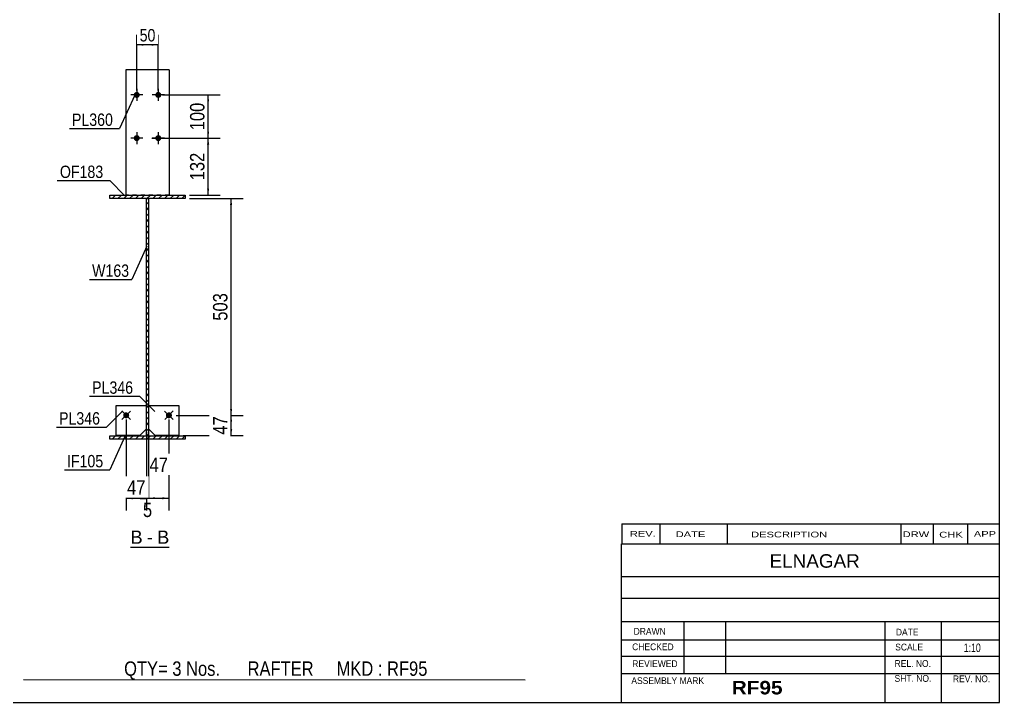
# Model space of a CAD drawing. Header units: millimetres. Extents: x -26 to 377, y -201 to 76.
# Drawn here: x 149.9 to 377, y -201.3 to -43 of the extents above; entities that cross this region are included whole.
import ezdxf

# ---------------------------------------------------------------- set-up
doc = ezdxf.new("R2010")
doc.units = ezdxf.units.MM
doc.linetypes.add('DXK_LINE_DOT1', pattern=[1.8814, 0.9407, -0.9407])
doc.styles.add('Arial', font='ARIAL.TTF', dxfattribs={"height": 0.2})
doc.styles.add('Arial Bold', font='ARIALBD.TTF', dxfattribs={"height": 0.2})
doc.styles.add('Arial Narrow', font='ARIALN.TTF', dxfattribs={"height": 0.2})

# ---------------------------------------------------------------- blocks, each defined once
blk = doc.blocks.new('Unknown-623588158-1210')
at = {"color": 5, "linetype": 'Continuous'}
for p, q in [((376.96, -201.26), (376.96, 75.74)), ((-23.04, -201.26), (376.96, -201.26))]:
    blk.add_line(p, q, dxfattribs=at)
blk = doc.blocks.new('Unknown-623588158-15 - 1229')
at = {"color": 7, "linetype": 'Continuous'}
blk.add_line((175.57, -165.24), (184.6, -165.24), dxfattribs=at)
at = {"color": 0, "linetype": 'Continuous'}
blk.add_wipeout([(178.41, -164.49), (178.41, -161.29), (175.57, -161.29), (175.57, -164.49)], dxfattribs=at)
at = {"color": 96, "linetype": 'Continuous', "style": 'Arial'}
blk.add_text('B', height=3.06, dxfattribs=at).set_placement((175.57, -164.49))
at = {"color": 0, "linetype": 'Continuous'}
blk.add_wipeout([(180.79, -164.49), (180.79, -161.29), (179.37, -161.29), (179.37, -164.49)], dxfattribs=at)
at = {"color": 96, "linetype": 'Continuous', "style": 'Arial'}
blk.add_text('-', height=3.06, dxfattribs=at).set_placement((179.37, -164.49))
at = {"color": 0, "linetype": 'Continuous'}
blk.add_wipeout([(184.6, -164.49), (184.6, -161.29), (181.75, -161.29), (181.75, -164.49)], dxfattribs=at)
at = {"color": 96, "linetype": 'Continuous', "style": 'Arial'}
blk.add_text('B', height=3.06, dxfattribs=at).set_placement((181.75, -164.49))
blk = doc.blocks.new('Part-623588158-1259 - 1229')
at = {"linetype": 'Continuous'}
h = blk.add_hatch(dxfattribs=at)
h.set_pattern_fill('', scale=0.3, style=0, pattern_type=0)
h.set_pattern_definition([(45, (179.3036, -84.446), (-0.67352, 0.67352), [])])
h.paths.add_polyline_path([(179.8, -84.45), (179.3, -84.45), (179.3, -139.45), (179.8, -139.45)])
at = {"color": 2, "linetype": 'Continuous'}
for p, q in [((179.3, -84.45), (179.8, -84.45)), ((179.3, -139.45), (179.3, -84.45)), ((179.8, -84.45), (179.8, -139.45)), ((179.8, -139.45), (179.3, -139.45))]:
    blk.add_line(p, q, dxfattribs=at)
blk = doc.blocks.new('Part-623588158-1325 - 1229')
at = {"color": 2, "linetype": 'Continuous'}
for p, q in [((179.83, -137.92), (179.83, -132.42)), ((179.83, -132.42), (186.83, -132.42)), ((186.83, -132.42), (186.83, -139.42)), ((181.33, -139.42), (179.83, -137.92)), ((186.83, -139.42), (181.33, -139.42))]:
    blk.add_line(p, q, dxfattribs=at)
at = {"color": 7, "linetype": 'DXK_LINE_DOT1'}
for p, q in [((179.83, -132.42), (186.83, -132.42)), ((181.33, -139.42), (186.83, -139.42))]:
    blk.add_line(p, q, dxfattribs=at)
blk = doc.blocks.new('Part-623588158-1298 - 1229')
at = {"color": 2, "linetype": 'Continuous'}
for p, q in [((184.55, -54.65), (174.55, -54.65)), ((174.55, -54.65), (174.55, -83.65)), ((184.55, -54.65), (184.55, -83.65))]:
    blk.add_line(p, q, dxfattribs=at)
at = {"color": 7, "linetype": 'DXK_LINE_DOT1'}
blk.add_line((184.55, -83.65), (174.55, -83.65), dxfattribs=at)
blk = doc.blocks.new('Part-623588158-1320 - 1229')
at = {"color": 2, "linetype": 'Continuous'}
for p, q in [((172.27, -139.42), (172.27, -132.42)), ((172.27, -132.42), (179.27, -132.42)), ((179.27, -132.42), (179.27, -137.92)), ((179.27, -137.92), (177.77, -139.42)), ((177.77, -139.42), (172.27, -139.42))]:
    blk.add_line(p, q, dxfattribs=at)
at = {"color": 7, "linetype": 'DXK_LINE_DOT1'}
for p, q in [((172.27, -132.42), (179.27, -132.42)), ((177.77, -139.42), (172.27, -139.42))]:
    blk.add_line(p, q, dxfattribs=at)
blk = doc.blocks.new('Bolt-623588158-1326 - 1229')
at = {"linetype": 'Continuous'}
for points in [[(177.75, -60.45, -1), (176.35, -60.45, -1)], [(182.75, -60.45, -1), (181.35, -60.45, -1)], [(177.75, -70.45, -1), (176.35, -70.45, -1)], [(182.75, -70.45, -1), (181.35, -70.45, -1)]]:
    blk.add_hatch(color=3, dxfattribs=at).paths.add_polyline_path(points)
at = {"color": 3, "linetype": 'Continuous'}
for p, q in [((178.45, -60.45), (175.65, -60.45)), ((177.05, -59.05), (177.05, -61.85)), ((183.45, -60.45), (180.65, -60.45)), ((182.05, -59.05), (182.05, -61.85)), ((177.05, -69.05), (177.05, -71.85)), ((182.05, -69.05), (182.05, -71.85)), ((178.45, -70.45), (175.65, -70.45)), ((183.45, -70.45), (180.65, -70.45))]:
    blk.add_line(p, q, dxfattribs=at)
blk = doc.blocks.new('Bolt-623588158-1327 - 1229')
at = {"linetype": 'Continuous'}
blk.add_hatch(color=3, dxfattribs=at).paths.add_polyline_path([(175.11, -134.23, -1), (174.1, -135.2, -1)])
at = {"color": 3, "linetype": 'Continuous'}
for p, q in [((175.61, -133.74), (173.6, -135.69)), ((173.63, -133.71), (175.58, -135.72))]:
    blk.add_line(p, q, dxfattribs=at)
blk = doc.blocks.new('Bolt-623588158-1328 - 1229')
at = {"linetype": 'Continuous'}
blk.add_hatch(color=3, dxfattribs=at).paths.add_polyline_path([(185.01, -135.2, -1), (184, -134.23, -1)])
at = {"color": 3, "linetype": 'Continuous'}
for p, q in [((185.51, -135.69), (183.5, -133.74)), ((185.48, -133.71), (183.53, -135.72))]:
    blk.add_line(p, q, dxfattribs=at)
blk = doc.blocks.new('Part-623588158-1370 - 1229')
at = {"linetype": 'Continuous'}
h = blk.add_hatch(dxfattribs=at)
h.set_pattern_fill('', scale=0.3, style=0, pattern_type=0)
h.set_pattern_definition([(45, (170.8036, -139.446), (-0.67352, 0.67352), [])])
h.paths.add_polyline_path([(188.3, -139.45), (170.8, -139.45), (170.8, -140.25), (188.3, -140.25)])
at = {"color": 2, "linetype": 'Continuous'}
for p, q in [((170.8, -139.45), (188.3, -139.45)), ((170.8, -140.25), (170.8, -139.45)), ((188.3, -140.25), (170.8, -140.25)), ((188.3, -139.45), (188.3, -140.25))]:
    blk.add_line(p, q, dxfattribs=at)
blk = doc.blocks.new('Part-623588158-1395 - 1229')
at = {"linetype": 'Continuous'}
h = blk.add_hatch(dxfattribs=at)
h.set_pattern_fill('', scale=0.3, style=0, pattern_type=0)
h.set_pattern_definition([(45, (170.8036, -83.646), (-0.67352, 0.67352), [])])
h.paths.add_polyline_path([(188.3, -83.65), (170.8, -83.65), (170.8, -84.45), (188.3, -84.45)])
at = {"color": 2, "linetype": 'Continuous'}
for p, q in [((170.8, -83.65), (188.3, -83.65)), ((170.8, -84.45), (170.8, -83.65)), ((188.3, -83.65), (188.3, -84.45)), ((188.3, -84.45), (170.8, -84.45))]:
    blk.add_line(p, q, dxfattribs=at)
blk = doc.blocks.new('StraightDimension-623588158-1456 - 1229')
at = {"linetype": 'Continuous'}
for points in [[(193.34, -61.95), (193.59, -60.45), (193.84, -61.95)], [(193.84, -68.95), (193.59, -70.45), (193.34, -68.95)]]:
    blk.add_hatch(color=4, dxfattribs=at).paths.add_polyline_path(points)
at = {"color": 4, "linetype": 'Continuous'}
for p, q in [((183.05, -60.45), (196.39, -60.45)), ((193.59, -70.45), (193.59, -60.45)), ((180.55, -70.45), (196.39, -70.45))]:
    blk.add_line(p, q, dxfattribs=at)
at = {"color": 0}
blk.add_wipeout([(193.44, -61.55), (188.54, -61.55), (188.54, -69.34), (193.44, -69.34)], dxfattribs=at)
at = {"color": 4, "style": 'Arial Narrow'}
blk.add_text('100', height=3.34, rotation=90.0002, dxfattribs=at).set_placement((192.74, -68.64))
blk = doc.blocks.new('StraightDimension-623588158-1420 - 1229')
at = {"linetype": 'Continuous'}
for points in [[(178.55, -49.04), (177.05, -48.79), (178.55, -48.54)], [(180.55, -48.54), (182.05, -48.79), (180.55, -49.04)]]:
    blk.add_hatch(color=7, dxfattribs=at).paths.add_polyline_path(points)
at = {"color": 7, "linetype": 'Continuous'}
for p, q in [((177.05, -59.45), (177.05, -46.54)), ((182.05, -59.45), (182.05, -46.54)), ((177.05, -48.79), (182.05, -48.79))]:
    blk.add_line(p, q, dxfattribs=at)
at = {"color": 0}
blk.add_wipeout([(181.98, -48.64), (181.98, -44.44), (177.13, -44.44), (177.13, -48.64)], dxfattribs=at)
at = {"color": 3, "style": 'Arial Narrow'}
blk.add_text('50', height=2.863, dxfattribs=at).set_placement((177.73, -48.04))
blk = doc.blocks.new('StraightDimension-623588158-1435 - 1229')
at = {"linetype": 'Continuous'}
for points in [[(198.67, -85.95), (198.92, -84.45), (199.17, -85.95)], [(199.17, -133.22), (198.92, -134.72), (198.67, -133.22)]]:
    blk.add_hatch(color=4, dxfattribs=at).paths.add_polyline_path(points)
at = {"color": 4, "linetype": 'Continuous'}
for p, q in [((189.3, -84.45), (201.72, -84.45)), ((198.92, -134.72), (198.92, -84.45)), ((186.2, -134.72), (201.72, -134.72))]:
    blk.add_line(p, q, dxfattribs=at)
at = {"color": 0}
blk.add_wipeout([(198.77, -105.68), (193.87, -105.68), (193.87, -113.48), (198.77, -113.48)], dxfattribs=at)
at = {"color": 4, "style": 'Arial Narrow'}
blk.add_text('503', height=3.34, rotation=90.0002, dxfattribs=at).set_placement((198.07, -112.78))
blk = doc.blocks.new('StraightDimension-623588158-1445 - 1229')
at = {"linetype": 'Continuous'}
for points in [[(198.67, -136.22), (198.92, -134.72), (199.17, -136.22)], [(199.17, -137.92), (198.92, -139.42), (198.67, -137.92)]]:
    blk.add_hatch(color=4, dxfattribs=at).paths.add_polyline_path(points)
at = {"color": 4, "linetype": 'Continuous'}
for p, q in [((186.2, -134.72), (201.72, -134.72)), ((198.92, -139.42), (198.92, -134.72)), ((187.83, -139.42), (201.72, -139.42))]:
    blk.add_line(p, q, dxfattribs=at)
at = {"color": 0}
blk.add_wipeout([(198.77, -134.23), (193.87, -134.23), (193.87, -139.9), (198.77, -139.9)], dxfattribs=at)
at = {"color": 4, "style": 'Arial Narrow'}
blk.add_text('47', height=3.34, rotation=90.0002, dxfattribs=at).set_placement((198.07, -139.2))
blk = doc.blocks.new('StraightDimension-623588158-1468 - 1229')
at = {"linetype": 'Continuous'}
for points in [[(193.34, -71.95), (193.59, -70.45), (193.84, -71.95)], [(193.84, -82.15), (193.59, -83.65), (193.34, -82.15)]]:
    blk.add_hatch(color=4, dxfattribs=at).paths.add_polyline_path(points)
at = {"color": 4, "linetype": 'Continuous'}
for p, q in [((180.55, -70.45), (196.39, -70.45)), ((193.59, -83.65), (193.59, -70.45)), ((189.3, -83.65), (196.39, -83.65))]:
    blk.add_line(p, q, dxfattribs=at)
at = {"color": 0}
blk.add_wipeout([(193.44, -73.15), (188.54, -73.15), (188.54, -80.94), (193.44, -80.94)], dxfattribs=at)
at = {"color": 4, "style": 'Arial Narrow'}
blk.add_text('132', height=3.34, rotation=90.0002, dxfattribs=at).set_placement((192.74, -80.24))
blk = doc.blocks.new('StraightDimension-623588158-7321 - 1229')
at = {"linetype": 'Continuous'}
for points in [[(181.3, -154.19), (179.8, -153.94), (181.3, -153.69)], [(183, -153.69), (184.5, -153.94), (183, -154.19)]]:
    blk.add_hatch(color=4, dxfattribs=at).paths.add_polyline_path(points)
at = {"color": 4, "linetype": 'Continuous'}
for p, q in [((184.5, -135.72), (184.5, -156.74)), ((179.8, -137.21), (179.8, -156.74)), ((179.8, -153.94), (184.5, -153.94))]:
    blk.add_line(p, q, dxfattribs=at)
at = {"color": 0}
blk.add_wipeout([(184.99, -148.54), (184.99, -143.64), (179.32, -143.64), (179.32, -148.54)], dxfattribs=at)
at = {"color": 4, "style": 'Arial Narrow'}
blk.add_text('47', height=3.34, dxfattribs=at).set_placement((180.02, -147.84))
blk = doc.blocks.new('StraightDimension-623588158-7322 - 1229')
at = {"linetype": 'Continuous'}
for points in [[(177.8, -153.69), (179.3, -153.94), (177.8, -154.19)], [(181.3, -154.19), (179.8, -153.94), (181.3, -153.69)]]:
    blk.add_hatch(color=4, dxfattribs=at).paths.add_polyline_path(points)
at = {"color": 4, "linetype": 'Continuous'}
for p, q in [((179.8, -137.21), (179.8, -156.54)), ((179.3, -138.52), (179.3, -156.54)), ((179.3, -153.94), (179.8, -153.94))]:
    blk.add_line(p, q, dxfattribs=at)
at = {"color": 0}
blk.add_wipeout([(181.32, -158.99), (181.32, -154.09), (177.79, -154.09), (177.79, -158.99)], dxfattribs=at)
at = {"color": 4, "style": 'Arial Narrow'}
blk.add_text('5', height=3.34, dxfattribs=at).set_placement((178.49, -158.29))
blk = doc.blocks.new('StraightDimension-623588158-7323 - 1229')
at = {"linetype": 'Continuous'}
for points in [[(176.1, -154.19), (174.6, -153.94), (176.1, -153.69)], [(177.8, -153.69), (179.3, -153.94), (177.8, -154.19)]]:
    blk.add_hatch(color=4, dxfattribs=at).paths.add_polyline_path(points)
at = {"color": 4, "linetype": 'Continuous'}
for p, q in [((174.6, -135.72), (174.6, -156.74)), ((179.3, -138.52), (179.3, -156.74)), ((174.6, -153.94), (179.3, -153.94))]:
    blk.add_line(p, q, dxfattribs=at)
at = {"color": 0}
blk.add_wipeout([(179.79, -153.79), (179.79, -148.89), (174.12, -148.89), (174.12, -153.79)], dxfattribs=at)
at = {"color": 4, "style": 'Arial Narrow'}
blk.add_text('47', height=3.34, dxfattribs=at).set_placement((174.82, -153.09))
blk = doc.blocks.new('CBS_CALLOFF-623588158-7837')
at = {"color": 7, "linetype": 'Continuous'}
blk.add_line((150.83, -195.99), (267.07, -196.01), dxfattribs=at)
at = {"color": 3, "linetype": 'Continuous', "style": 'Arial Narrow'}
blk.add_text('QTY= 3 Nos.      RAFTER     MKD : RF95', height=3.3405, dxfattribs=at).set_placement((174.13, -195.1))
blk = doc.blocks.new('CBS_NAME_BLOG-623588158-7838')
at = {"color": 7, "linetype": 'Continuous'}
for p, q in [((289.36, -164.51), (376.88, -164.51)), ((289.36, -201.22), (289.36, -164.51)), ((289.37, -172.05), (376.88, -172.05)), ((289.44, -177.1), (376.96, -177.1)), ((289.36, -182.48), (376.88, -182.48)), ((303.89, -194.58), (303.89, -182.48)), ((313.57, -194.56), (313.57, -182.49)), ((350.49, -201.22), (350.49, -182.49)), ((363.54, -201.22), (363.54, -182.48)), ((289.37, -186.78), (376.96, -186.76)), ((289.36, -190.52), (376.88, -190.52)), ((289.36, -194.56), (376.88, -194.56)), ((289.36, -201.26), (376.96, -201.26))]:
    blk.add_line(p, q, dxfattribs=at)
at = {"color": 3, "linetype": 'Continuous', "style": 'Arial'}
blk.add_text('ELNAGAR', height=3.133, dxfattribs=at).set_placement((323.69, -170.04))
at = {"color": 3, "linetype": 'Continuous'}
for s, height, style, width, p in [('DRAWN', 1.566, 'Arial', 0.9, (292.2, -185.58)), ('DATE', 1.566, 'Arial', 0.9, (352.96, -185.75)), ('CHECKED', 1.566, 'Arial', 0.9, (291.85, -189.16)), ('SCALE', 1.566, 'Arial', 0.9, (352.81, -189.22)), ('1:10', 1.957, 'Arial Narrow', 0.9, (368.7, -189.58)), ('REVIEWED', 1.566, 'Arial', 0.9, (291.88, -193.07)), ('REL. NO.', 1.566, 'Arial', 0.9, (352.67, -193.03)), ('SHT. NO.', 1.566, 'Arial', 0.9, (352.66, -196.49)), ('REV. NO.', 1.566, 'Arial', 0.9, (366.19, -196.58)), ('ASSEMBLY MARK', 1.5663, 'Arial', 0.9, (291.67, -197)), ('RF95', 3.131, 'Arial Bold', 1.1, (314.94, -199.41))]:
    blk.add_text(s, height=height, dxfattribs=dict(at, style=style, width=width)).set_placement(p)
blk = doc.blocks.new('CBS_REVISION-623588158-7839')
at = {"color": 7, "linetype": 'Continuous'}
for p, q in [((289.45, -159.88), (376.95, -159.88)), ((289.45, -159.88), (289.45, -164.51)), ((298.24, -159.88), (298.24, -164.51)), ((313.84, -159.88), (313.84, -164.45)), ((354.1, -159.88), (354.1, -164.51)), ((361.64, -159.88), (361.64, -164.51)), ((369.58, -159.88), (369.58, -164.51)), ((289.45, -164.51), (376.95, -164.51))]:
    blk.add_line(p, q, dxfattribs=at)
at = {"color": 7, "style": 'Arial Narrow', "width": 1.7}
for s, height, p in [('REV.', 1.326, (291.31, -162.84)), ('DATE', 1.326, (301.93, -162.95)), ('DESCRIPTION', 1.3257, (319.41, -163.01)), ('DRW', 1.326, (354.53, -162.95)), ('CHK', 1.326, (363.01, -163.04)), ('APP', 1.326, (371.02, -162.88))]:
    blk.add_text(s, height=height, dxfattribs=at).set_placement(p)
blk = doc.blocks.new('Mark-623588158-1316 - 1229')
at = {"color": 7, "linetype": 'Continuous'}
blk.add_line((173.7, -133.85), (170.05, -137.45), dxfattribs=at)
at = {"color": 0}
blk.add_wipeout([(168.55, -136.85), (168.55, -133.85), (159.05, -133.85), (159.05, -136.85)], dxfattribs=at)
blk.add_wipeout([(168.55, -136.85), (168.55, -133.85), (159.05, -133.85), (159.05, -136.85)], dxfattribs=at)
at = {"color": 7, "linetype": 'Continuous'}
blk.add_line((158.45, -137.45), (170.05, -137.45), dxfattribs=at)
at = {"color": 3, "style": 'Arial Narrow'}
blk.add_text('PL346', height=2.863, dxfattribs=at).set_placement((159.05, -136.85))
blk = doc.blocks.new('Mark-623588158-1254 - 1229')
at = {"color": 0}
blk.add_wipeout([(175.3, -102.61), (175.3, -99.61), (166.71, -99.61), (166.71, -102.61)], dxfattribs=at)
blk.add_wipeout([(175.3, -102.61), (175.3, -99.61), (166.71, -99.61), (166.71, -102.61)], dxfattribs=at)
at = {"color": 7, "linetype": 'Continuous'}
for p in [(179.43, -95.48), (166.11, -103.21)]:
    blk.add_line(p, (175.9, -103.21), dxfattribs=at)
at = {"color": 3, "style": 'Arial Narrow'}
blk.add_text('W163', height=2.863, dxfattribs=at).set_placement((166.71, -102.61))
blk = doc.blocks.new('Mark-623588158-1294 - 1229')
at = {"color": 7, "linetype": 'Continuous'}
blk.add_line((176.58, -60.48), (173.05, -68.22), dxfattribs=at)
at = {"color": 0}
blk.add_wipeout([(171.55, -67.62), (171.55, -64.62), (162.04, -64.62), (162.04, -67.62)], dxfattribs=at)
blk.add_wipeout([(171.55, -67.62), (171.55, -64.62), (162.04, -64.62), (162.04, -67.62)], dxfattribs=at)
at = {"color": 7, "linetype": 'Continuous'}
blk.add_line((161.44, -68.22), (173.05, -68.22), dxfattribs=at)
at = {"color": 3, "style": 'Arial Narrow'}
blk.add_text('PL360', height=2.863, dxfattribs=at).set_placement((162.04, -67.62))
blk = doc.blocks.new('Mark-623588158-1321 - 1229')
at = {"color": 7, "linetype": 'Continuous'}
blk.add_line((181.26, -133.85), (177.73, -130.31), dxfattribs=at)
at = {"color": 0}
blk.add_wipeout([(176.23, -129.71), (176.23, -126.71), (166.72, -126.71), (166.72, -129.71)], dxfattribs=at)
blk.add_wipeout([(176.23, -129.71), (176.23, -126.71), (166.72, -126.71), (166.72, -129.71)], dxfattribs=at)
at = {"color": 7, "linetype": 'Continuous'}
blk.add_line((166.12, -130.31), (177.73, -130.31), dxfattribs=at)
at = {"color": 3, "style": 'Arial Narrow'}
blk.add_text('PL346', height=2.863, dxfattribs=at).set_placement((166.72, -129.71))
blk = doc.blocks.new('Mark-623588158-1391 - 1229')
at = {"color": 7, "linetype": 'Continuous'}
blk.add_line((174.33, -83.84), (170.8, -80.3), dxfattribs=at)
at = {"color": 0}
blk.add_wipeout([(169.3, -79.7), (169.3, -76.7), (159.25, -76.7), (159.25, -79.7)], dxfattribs=at)
blk.add_wipeout([(169.3, -79.7), (169.3, -76.7), (159.25, -76.7), (159.25, -79.7)], dxfattribs=at)
at = {"color": 7, "linetype": 'Continuous'}
blk.add_line((158.65, -80.3), (170.8, -80.3), dxfattribs=at)
at = {"color": 3, "style": 'Arial Narrow'}
blk.add_text('OF183', height=2.863, dxfattribs=at).set_placement((159.25, -79.7))
blk = doc.blocks.new('Mark-623588158-1366 - 1229')
at = {"color": 7, "linetype": 'Continuous'}
blk.add_line((174.33, -139.64), (170.8, -147.37), dxfattribs=at)
at = {"color": 0}
blk.add_wipeout([(169.3, -146.77), (169.3, -143.77), (160.89, -143.77), (160.89, -146.77)], dxfattribs=at)
blk.add_wipeout([(169.3, -146.77), (169.3, -143.77), (160.89, -143.77), (160.89, -146.77)], dxfattribs=at)
at = {"color": 7, "linetype": 'Continuous'}
blk.add_line((160.29, -147.37), (170.8, -147.37), dxfattribs=at)
at = {"color": 3, "style": 'Arial Narrow'}
blk.add_text('IF105', height=2.863, dxfattribs=at).set_placement((160.89, -146.77))

msp = doc.modelspace()

# ---------------------------------------------------------------- block references
for name in ['Unknown-623588158-1210', 'Part-623588158-1298 - 1229', 'Bolt-623588158-1326 - 1229', 'Part-623588158-1395 - 1229', 'Part-623588158-1259 - 1229', 'Part-623588158-1320 - 1229', 'Bolt-623588158-1327 - 1229', 'Part-623588158-1325 - 1229', 'Bolt-623588158-1328 - 1229', 'Part-623588158-1370 - 1229', 'CBS_REVISION-623588158-7839', 'CBS_NAME_BLOG-623588158-7838', 'CBS_CALLOFF-623588158-7837']:
    msp.add_blockref(name, (0, 0))

# ---------------------------------------------------------------- next in the draw order: block references
for name in ['StraightDimension-623588158-1456 - 1229', 'Mark-623588158-1391 - 1229', 'StraightDimension-623588158-1435 - 1229', 'Mark-623588158-1254 - 1229', 'StraightDimension-623588158-7321 - 1229', 'Unknown-623588158-15 - 1229']:
    msp.add_blockref(name, (0, 0))

# ---------------------------------------------------------------- next in the draw order: block references
for name in ['StraightDimension-623588158-1420 - 1229', 'StraightDimension-623588158-1468 - 1229', 'StraightDimension-623588158-1445 - 1229', 'StraightDimension-623588158-7322 - 1229']:
    msp.add_blockref(name, (0, 0))

# ---------------------------------------------------------------- next in the draw order: block references
for name in ['Mark-623588158-1294 - 1229', 'StraightDimension-623588158-7323 - 1229']:
    msp.add_blockref(name, (0, 0))

# ---------------------------------------------------------------- next in the draw order: block references
for name in ['Mark-623588158-1316 - 1229', 'Mark-623588158-1366 - 1229']:
    msp.add_blockref(name, (0, 0))

# ---------------------------------------------------------------- next in the draw order: block references
msp.add_blockref('Mark-623588158-1321 - 1229', (0, 0))

doc.saveas('drawing.dxf')
